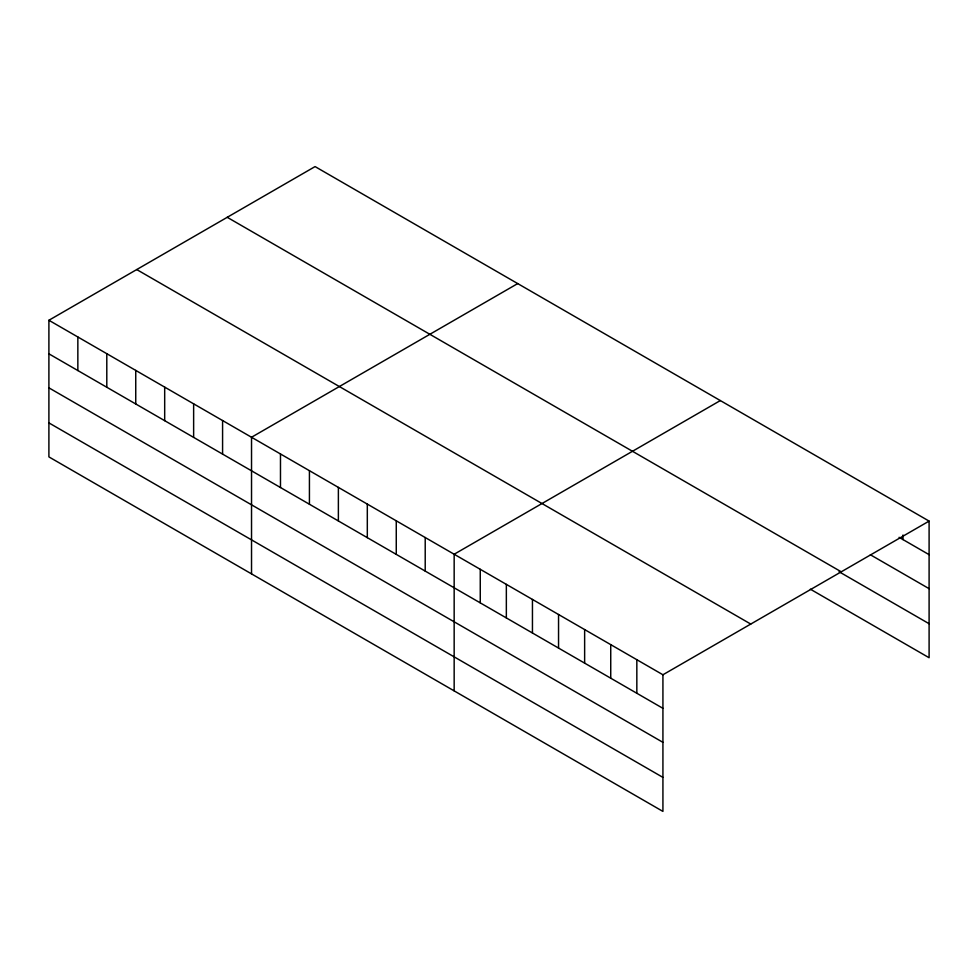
<?xml version="1.0" encoding="UTF-8"?>
<svg xmlns="http://www.w3.org/2000/svg" width="978" height="978" viewBox="0 0 978 978"><rect width="100%" height="100%" fill="white"/><g stroke="black" fill="none" stroke-linecap="round" stroke-linejoin="round"><path stroke-width="1.47" d="M48.9 320.271L662.925 674.771L662.925 811.41L48.9 456.897L48.9 320.271L315.075 166.59L929.1 521.103L929.1 657.729L810.359 589.184M517.704 283.583L251.529 437.252L251.529 573.89M720.334 400.564L454.159 554.245L454.159 690.871M662.925 674.771L929.1 521.103M899.088 537.325L929.1 554.66M870.383 554.77L929.1 588.67M227.238 217.312L841.263 571.812M839.063 571.739L929.1 623.719M136.737 269.561L750.762 624.062M48.9 353.828L662.925 708.329M48.9 387.838L662.925 742.339M48.9 422.887L662.925 777.388M903 535.015L903 539.587M636.837 659.71L636.837 693.268M610.737 644.636L610.737 678.194M584.636 629.575L584.636 663.133M558.548 614.502L558.548 648.059M532.448 599.441L532.448 632.998M506.347 584.379L506.347 617.925M480.259 569.306L480.259 602.864M425.21 537.533L425.21 571.091M396.261 520.822L396.261 554.367M367.312 504.11L367.312 537.655M338.376 487.386L338.376 520.944M309.427 470.675L309.427 504.232M280.478 453.963L280.478 487.521M222.581 420.54L222.581 454.098M193.632 403.828L193.632 437.386M164.683 387.117L164.683 420.674M135.746 370.405L135.746 403.963M106.798 353.694L106.798 387.251M77.849 336.982L77.849 370.54"/></g></svg>
